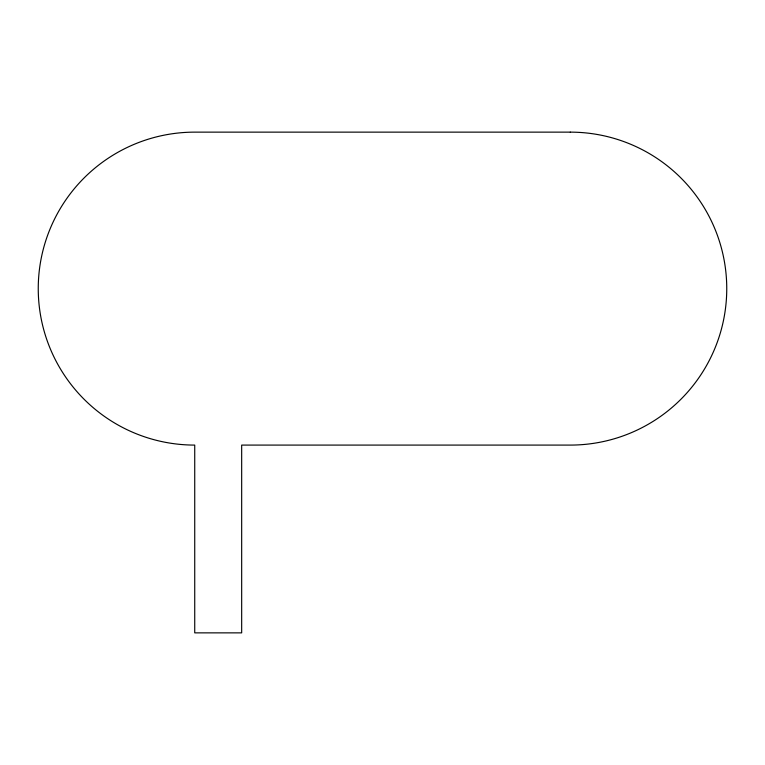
<?xml version="1.0" encoding="UTF-8"?>
<svg xmlns="http://www.w3.org/2000/svg" width="765" height="765" viewBox="0 0 765 765"><rect width="100%" height="100%" fill="white"/><g stroke="black" fill="none" stroke-linecap="round" stroke-linejoin="round"><path stroke-width="1.15" d="M570.269 132.135L194.731 132.135A156.481 156.481 0 0 0 38.25 288.615A156.481 156.481 0 0 0 194.731 445.087L194.731 632.865L241.673 632.865L241.673 445.087L570.269 445.087A156.481 156.481 0 0 0 726.75 288.615A156.481 156.481 0 0 0 570.269 132.135"/></g></svg>
